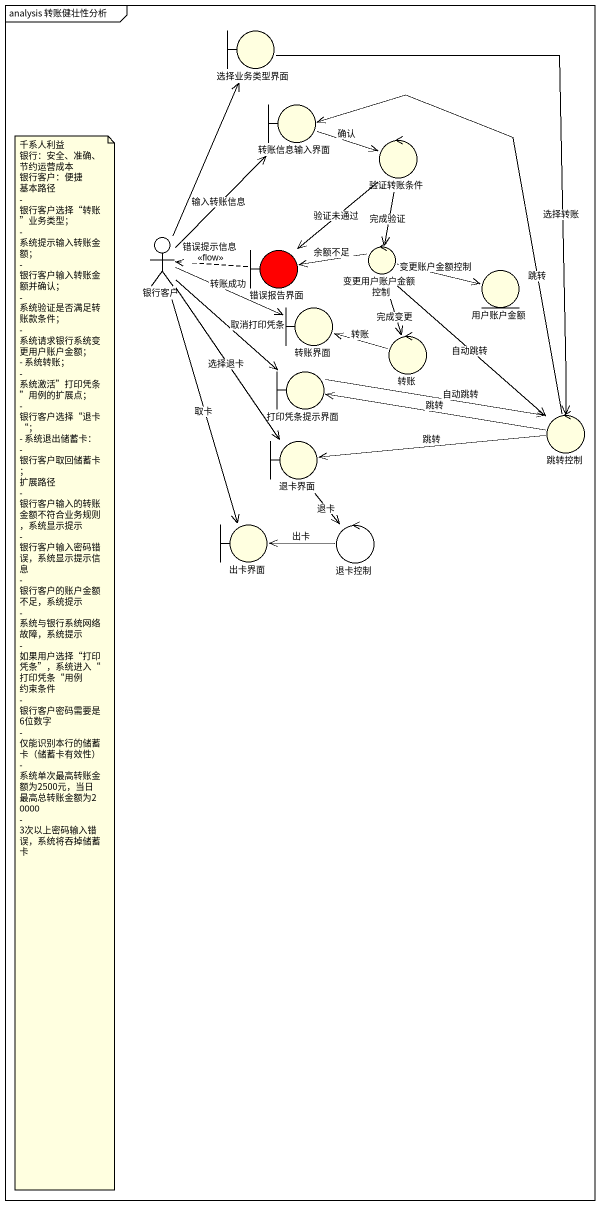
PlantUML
@startuml
mainframe analysis 转账健壮性分析
boundary 选择业务类型界面 #FFFFE0
boundary 转账信息输入界面 #FFFFE0
control 验证转账条件 #FFFFE0
actor 银行客户
boundary 错误报告界面 #FF0000
control 变更用户账户金额控制 #FFFFE0
entity 用户账户金额 #FFFFE0
boundary 转账界面 #FFFFE0
control 转账 #FFFFE0
boundary 打印凭条提示界面 #FFFFE0
control 跳转控制 #FFFFE0
boundary 退卡界面 #FFFFE0
boundary 出卡界面 #FFFFE0
control 退卡控制
选择业务类型界面 --> 跳转控制 : 选择转账
转账信息输入界面 -right-> 验证转账条件 : 确认
验证转账条件 --> 错误报告界面 : 验证未通过
验证转账条件 --> 变更用户账户金额控制 : 完成验证
银行客户 -up-> 选择业务类型界面
银行客户 -up-> 转账信息输入界面 : 输入转账信息
银行客户 -right-> 转账界面 : 转账成功
银行客户 --> 打印凭条提示界面 : 取消打印凭条
银行客户 --> 退卡界面 : 选择退卡
银行客户 --> 出卡界面 : 取卡
错误报告界面 .left.> 银行客户 : 错误提示信息\n<<flow>>
变更用户账户金额控制 -left-> 错误报告界面 : 余额不足
变更用户账户金额控制 -right-> 用户账户金额 : 变更账户金额控制
变更用户账户金额控制 --> 转账 : 完成变更
变更用户账户金额控制 --> 跳转控制 : 自动跳转
转账 -left-> 转账界面 : 转账
打印凭条提示界面 -right-> 跳转控制 : 自动跳转
跳转控制 -up-> 转账信息输入界面 : 跳转
跳转控制 -left-> 打印凭条提示界面 : 跳转
跳转控制 -left-> 退卡界面 : 跳转
退卡界面 --> 退卡控制 : 退卡
退卡控制 -left-> 出卡界面 : 出卡
note as N1
  千系人利益
  银行：安全、准确、节约运营成本
  银行客户：便捷
  基本路径
  - 银行客户选择“转账”业务类型；
  - 系统提示输入转账金额；
  - 银行客户输入转账金额并确认；
  - 系统验证是否满足转账款条件；
  - 系统请求银行系统变更用户账户金额；
  - 系统转账；
  - 系统激活”打印凭条”用例的扩展点；
  - 银行客户选择“退卡“；
  - 系统退出储蓄卡：
  - 银行客户取回储蓄卡；
  扩展路径
  - 银行客户输入的转账金额不符合业务规则，系统显示提示
  - 银行客户输入密码错误，系统显示提示信息
  - 银行客户的账户金额不足，系统提示
  - 系统与银行系统网络故障，系统提示
  - 如果用户选择“打印凭条”，系统进入“打印凭条“用例
  约束条件
  - 银行客户密码需要是6位数字
  - 仅能识别本行的储蓄卡（储蓄卡有效性）
  - 系统单次最高转账金额为2500元，当日最高总转账金额为20000
  - 3次以上密码输入错误，系统将吞掉储蓄卡
end note
@enduml
